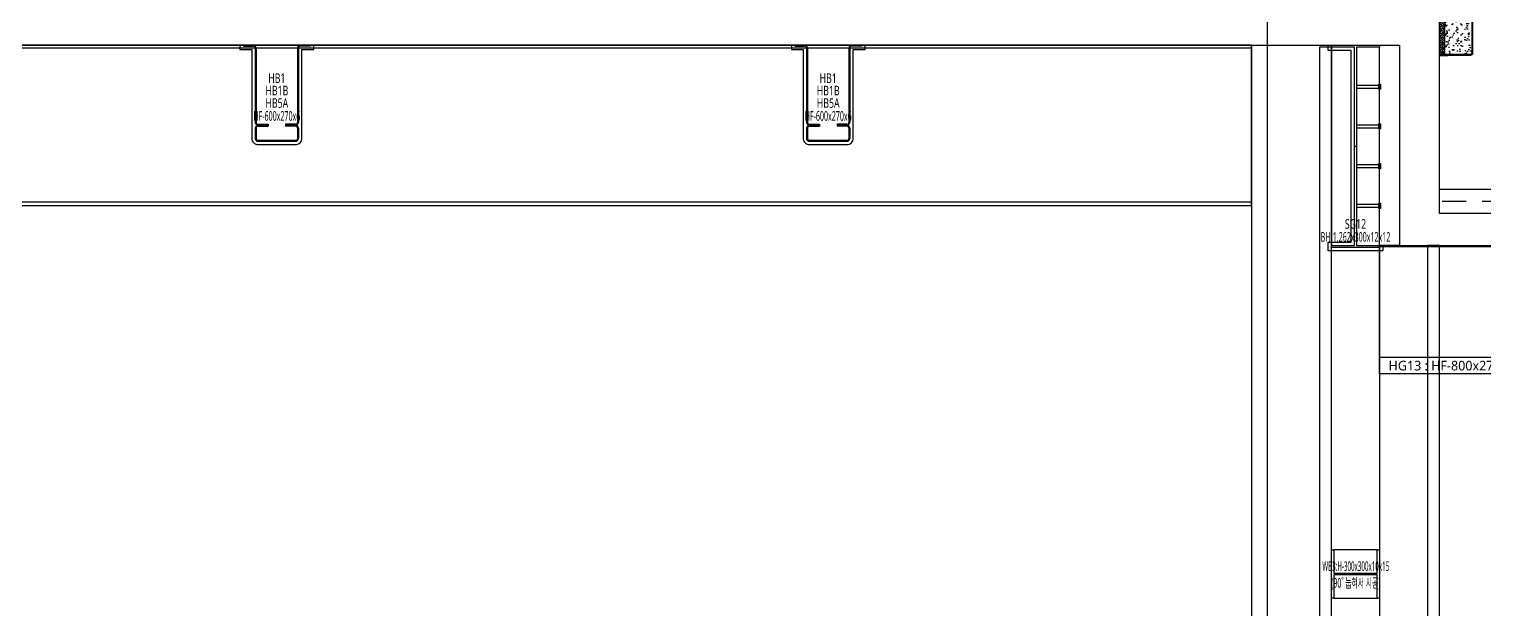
# Model space of a CAD drawing. Header units: millimetres. Extents: x 35054840 to 35483341, y -1288013 to -991013.
# Drawn here: x 35302011 to 35311087, y -1211011 to -1207393 of the extents above; entities that cross this region are included whole.
import ezdxf
from ezdxf.enums import TextEntityAlignment as Align

# ---------------------------------------------------------------- set-up
doc = ezdxf.new("R2010")
doc.units = ezdxf.units.MM
doc.header["$LTSCALE"] = 1000
doc.header["$MEASUREMENT"] = 0
doc.header["$PDSIZE"] = -10
doc.linetypes.add('HID', pattern=[2.5, 1.5, -1])
doc.layers.get('0').update_dxf_attribs({"linetype": 'CONTINUOUS'})
doc.layers.get('Defpoints').update_dxf_attribs({"color": 161, "linetype": 'CONTINUOUS'})
for name, color, linetype in [('BOLT', 8, 'CONTINUOUS'), ('cen', 1, 'CONTINUOUS'), ('con', 2, 'CONTINUOUS'), ('dockseal', 50, 'CONTINUOUS'), ('ELE5', 254, 'CONTINUOUS'), ('ELE6', 8, 'CONTINUOUS'), ('FIN', 9, 'CONTINUOUS'), ('FIN(내화피복)', 8, 'CONTINUOUS'), ('FIN(패널-T75 글라스울)', 6, 'CONTINUOUS'), ('HF', 3, 'CONTINUOUS'), ('S-SBEAM-HF', 4, 'CONTINUOUS'), ('S-SGIRDER-HF', 3, 'CONTINUOUS'), ('SASAC 도면번호', 6, 'CONTINUOUS'), ('STEEL', 5, 'CONTINUOUS'), ('stl', 3, 'CONTINUOUS'), ('STUD', 6, 'CONTINUOUS'), ('wire-meshes', 1, 'CONTINUOUS')]:
    doc.layers.add(name, color=color, linetype=linetype)
doc.styles.add('TE', font='malgun_0.ttf')

# ---------------------------------------------------------------- blocks, each defined once
blk = doc.blocks.new('sdfsgdfdfg')
at = {"layer": 'cen', "ltscale": 0.1}
blk.add_line((34667649.3, -327808.7), (34667649.3, -240915.8), dxfattribs=at)
blk = doc.blocks.new('종단면도_3층')
at = {"layer": 'con', "ltscale": 0.1}
for points in [[(34422980, -280108.7), (34422980, -280908.7), (34501505, -280908.7), (34501505, -282158.7), (34528630, -282158.7)], [(34528930, -283008.7), (34528930, -280408.7), (34528630, -280408.7), (34528630, -281958.7), (34501755, -281958.7), (34501755, -280708.7)]]:
    blk.add_lwpolyline(points, dxfattribs=at)
at = {"layer": 'FIN', "ltscale": 0.5}
blk.add_lwpolyline([(34528630, -281908.7), (34528430, -281908.7), (34528430, -281808.7), (34501755, -281808.7)], dxfattribs=at)
at = {"layer": 'wire-meshes', "linetype": 'HID', "ltscale": 0.1}
blk.add_lwpolyline([(34528420, -281883.7), (34501755, -281883.7)], dxfattribs=at)
blk = doc.blocks.new('A$Cfe5344a9')
at = {"layer": 'FIN(패널-T75 글라스울)'}
blk.add_lwpolyline([(945, 3339), (945, 10052), (1020, 10052), (1020, 3339)], dxfattribs=at)
at = {"layer": 'FIN(패널-T75 글라스울)', "ltscale": 0.1}
blk.add_lwpolyline([(270, 3264), (270, 8814), (345, 8814), (345, 3339)], dxfattribs=at)
blk = doc.blocks.new('*U203')
at = {"layer": 'ELE6', "ltscale": 0.1}
for p, q in [((16025, -18), (0, -18)), ((16025, -980), (0, -980))]:
    blk.add_line(p, q, dxfattribs=at)
blk.add_lwpolyline([(0, -1000), (16025, -1000), (16025, 0), (0, 0)], close=True, dxfattribs=at)
blk = doc.blocks.new('*U204')
at = {"layer": 'ELE6', "ltscale": 0.1}
for p, q in [((9900, 792), (0, 792)), ((9900, 100), (0, 100))]:
    blk.add_line(p, q, dxfattribs=at)
blk.add_lwpolyline([(9900, 0), (0, 0), (0, 800), (9900, 800)], close=True, dxfattribs=at)
at = {"layer": 'Defpoints', "style": 'TE'}
blk.add_text('HG13 : HF-800x270x8', height=60, dxfattribs=at).set_placement((448.7, 50.3), align=Align.MIDDLE_CENTER)
blk = doc.blocks.new('HF')
at = {"layer": 'Defpoints'}
blk.add_point((0, 0), dxfattribs=at)
at = {"layer": 'HF', "color": 0, "linetype": 'ByBlock'}
for p, q in [((-209, 0), (-147, 0)), ((-209, 0), (-209, -6)), ((209, 0), (147, 0)), ((209, 0), (209, -6)), ((-209, -6), (-147, -6)), ((-135, -18), (-135, -482)), ((-129, -18), (-129, -482)), ((129, -18), (129, -482)), ((135, -18), (135, -482)), ((209, -6), (147, -6)), ((-135, -518), (-135, -582)), ((-129, -518), (-129, -582)), ((-117, -494), (-55, -494)), ((-117, -500), (-55, -500)), ((-117, -506), (-55, -506)), ((-55, -494), (-55, -500)), ((-55, -500), (-55, -506)), ((117, -494), (55, -494)), ((55, -494), (55, -500)), ((117, -500), (55, -500)), ((55, -500), (55, -506)), ((117, -506), (55, -506)), ((129, -518), (129, -582)), ((135, -518), (135, -582)), ((-117, -594), (117, -594)), ((-117, -600), (117, -600))]:
    blk.add_line(p, q, dxfattribs=at)
for centre, radius, start, end in [((-147, -18), 18, 0, 90), ((-147, -18), 12, 0, 90), ((147, -18), 18, 90, 180), ((147, -18), 12, 90, 180), ((-117, -482), 18, 180, 270), ((-117, -518), 18, 90, 180), ((-117, -482), 12, 180, 270), ((-117, -518), 12, 90, 180), ((117, -482), 12, 270, 360), ((117, -482), 18, 270, 360), ((117, -518), 18, 0, 90), ((117, -518), 12, 0, 90), ((-117, -582), 18, 180, 270), ((-117, -582), 12, 180, 270), ((117, -582), 12, 270, 360), ((117, -582), 18, 270, 360)]:
    blk.add_arc(centre, radius, start, end, dxfattribs=at)
blk = doc.blocks.new('HB1')
at = {"layer": 'S-SBEAM-HF'}
blk.add_blockref('HF', (0, 0), dxfattribs=at)
at = {"layer": 'Defpoints', "style": 'TE'}
for s, width, p in [('HB1', 0.7, (0, -206.2)), ('HB1B', 0.7, (0, -283.7)), ('HB5A', 0.7, (0, -361.2)), ('HF-600x270x6', 0.5, (0, -442))]:
    blk.add_text(s, height=60, dxfattribs=dict(at, width=width)).set_placement(p, align=Align.MIDDLE_CENTER)
blk = doc.blocks.new('*U233')
at = {"layer": 'Defpoints'}
for p, q in [((-150, 619), (-150, -619)), ((150, -619), (150, 619)), ((-6, 0), (6, 0))]:
    blk.add_line(p, q, dxfattribs=at)
at = {"layer": 'STEEL', "color": 0, "linetype": 'ByBlock', "ltscale": 0.5}
for p, q in [((-6, 619), (-150, 619)), ((-6, -619), (-6, 619)), ((150, 619), (6, 619)), ((6, 619), (6, -619)), ((-150, -619), (-6, -619)), ((6, -619), (150, -619))]:
    blk.add_line(p, q, dxfattribs=at)
for points in [[(-150, 619), (-150, 631), (150, 631), (150, 619)], [(150, -619), (150, -631), (-150, -631), (-150, -619)]]:
    blk.add_lwpolyline(points, dxfattribs=at)
blk = doc.blocks.new('SG12')
at = {"layer": 'S-SGIRDER-HF', "ltscale": 0.1}
blk.add_blockref('*U233', (0, -631), dxfattribs=at)
at = {"layer": 'Defpoints', "style": 'TE'}
for s, width, p in [('SG12', 0.7, (0, -1115.8)), ('BH-1,262x300x12x12', 0.5, (0, -1196.6))]:
    blk.add_text(s, height=60, dxfattribs=dict(at, width=width)).set_placement(p, align=Align.MIDDLE_CENTER)
blk = doc.blocks.new('*U276')
at = {"layer": 'Defpoints'}
for p, q in [((-150, 135), (-150, -135)), ((150, -135), (150, 135)), ((-5, 0), (5, 0))]:
    blk.add_line(p, q, dxfattribs=at)
at = {"layer": 'STEEL', "color": 0, "linetype": 'ByBlock', "ltscale": 0.5}
for p, q in [((-5, 135), (-150, 135)), ((-5, -135), (-5, 135)), ((150, 135), (5, 135)), ((5, 135), (5, -135)), ((-150, -135), (-5, -135)), ((5, -135), (150, -135))]:
    blk.add_line(p, q, dxfattribs=at)
for points in [[(-150, 135), (-150, 150), (150, 150), (150, 135)], [(150, -135), (150, -150), (-150, -150), (-150, -135)]]:
    blk.add_lwpolyline(points, dxfattribs=at)
blk = doc.blocks.new('WB3')
at = {"layer": 'stl', "rotation": 90}
blk.add_blockref('*U276', (0, 0), dxfattribs=at)
at = {"layer": 'Defpoints', "style": 'TE'}
for s, width, p in [('WB3:H-300x300x10x15', 0.4, (1.7, 49.2)), ('(90˚ 눕혀서 시공)', 0.5, (1.7, -55.4))]:
    blk.add_text(s, height=60, dxfattribs=dict(at, width=width)).set_placement(p, align=Align.MIDDLE_CENTER)
blk = doc.blocks.new('지상34층 OH도어 단면')
at = {"ltscale": 0.002}
h = blk.add_hatch(dxfattribs=at)
h.set_pattern_fill('AR-HBONE', color=256, scale=0.1, angle=-90, style=0)
h.set_pattern_definition([(315, (15612254.65, 22574487.713), (14.3684097937, -4e-15), [30.48, -10.16]), (45, (15612261.834, 22574480.529), (14.3684097937, -4e-15), [30.48, -10.16])])
h.paths.add_polyline_path([(2, -257), (32, -257), (32, -7), (2, -7)])
h = blk.add_hatch(dxfattribs=at)
h.set_pattern_fill('AR-SAND', color=256, angle=-90, style=0)
h.set_pattern_definition([(307.5, (-56725374.73, 52142727.736), (48.941323733, 1.600031296), [0, -38.608, 0, -43.18, 0, -41.275]), (277.5, (-56725374.73, 52142727.736), (71.682510057, -44.952328314), [0, -20.828, 0, -34.798, 0, -13.335]), (237.5, (-56725374.73, 52142758.98), (0.143718468, -79.099237024), [0, -12.7, 0, -45.72, 0, -59.69]), (227.5, (-56725374.73, 52142758.98), (22.292932326, -76.35564525), [0, -6.35, 0, -29.972, 0, -34.29])])
h.paths.add_polyline_path([(193.7, -7, -0.414214), (202, -15.3), (202, -248.7, -0.414214), (193.7, -257), (32, -257), (32, -7)])
at = {"color": 0, "ltscale": 0.002}
blk.add_line((2, -257), (2, -262), dxfattribs=at)
at = {"ltscale": 0.002}
blk.add_lwpolyline([(52, -2), (52, 0), (0, 0), (0, -264), (52, -264), (52, -262), (2, -262), (2, -2)], close=True, dxfattribs=at)
at = {"color": 2}
blk.add_lwpolyline([(32, -257), (2, -257), (2, -7), (32, -7)], dxfattribs=at)
at = {"layer": 'BOLT'}
for p, q in [((22.9, -264), (12.4, -264)), ((14.5, -237.8), (14.5, -242.1)), ((14.5, -242.9), (14.5, -243.9)), ((14.5, -244.7), (14.5, -245.7)), ((14.5, -246.6), (14.5, -247.6)), ((14.5, -248.4), (14.5, -249.4)), ((14.5, -250.2), (14.5, -251.2)), ((14.5, -252.1), (14.5, -253.1)), ((14.5, -253.9), (14.5, -254.9)), ((14.5, -255.7), (14.5, -256.7)), ((14.5, -257.6), (14.5, -258.6)), ((14.5, -259.4), (14.5, -260.2)), ((20.8, -237.8), (20.8, -241.3)), ((20.8, -242.1), (20.8, -243.1)), ((20.8, -243.9), (20.8, -245)), ((20.8, -245.8), (20.8, -246.8)), ((20.8, -247.6), (20.8, -248.6)), ((20.8, -249.4), (20.8, -250.5)), ((20.8, -251.3), (20.8, -252.3)), ((20.8, -253.1), (20.8, -254.1)), ((20.8, -254.9), (20.8, -256)), ((20.8, -256.8), (20.8, -257.8)), ((20.8, -258.6), (20.8, -260.2))]:
    blk.add_line(p, q, dxfattribs=at)
at = {"layer": 'BOLT', "color": 10}
for p, q in [((21.8, -241.3), (13.5, -244.7)), ((21.8, -241.3), (13.5, -244.7)), ((16.6, -241.6), (13.5, -242.9)), ((16.6, -241.6), (13.5, -242.9)), ((21.8, -243.1), (13.5, -246.6)), ((21.8, -243.1), (13.5, -246.6)), ((21.8, -245), (13.5, -248.4)), ((21.8, -245), (13.5, -248.4)), ((21.8, -246.8), (13.5, -250.2)), ((21.8, -246.8), (13.5, -250.2)), ((21.8, -248.6), (13.5, -252.1)), ((21.8, -248.6), (13.5, -252.1)), ((21.8, -250.5), (13.5, -253.9)), ((21.8, -250.5), (13.5, -253.9)), ((21.8, -252.3), (13.5, -255.7)), ((21.8, -252.3), (13.5, -255.7)), ((21.8, -254.1), (13.5, -257.6)), ((21.8, -254.1), (13.5, -257.6)), ((21.8, -256), (13.5, -259.4)), ((21.8, -256), (13.5, -259.4)), ((21.8, -257.8), (15.9, -260.2))]:
    blk.add_line(p, q, dxfattribs=at)
at = {"layer": 'BOLT'}
for points in [[(8.7, -261), (26.7, -261), (26.7, -260.2), (8.7, -260.2)], [(13.4, -264), (22, -264), (26.7, -261), (8.7, -261)], [(13.5, -244.7), (14.5, -243.9), (20.8, -241.3), (21.8, -241.3), (20.8, -242.1), (14.5, -244.7)], [(13.5, -242.9), (14.5, -242.1), (15.6, -241.6), (16.6, -241.6), (15.6, -242.5), (14.5, -242.9)], [(13.5, -246.6), (14.5, -245.7), (20.8, -243.1), (21.8, -243.1), (20.8, -243.9), (14.5, -246.6)], [(13.5, -248.4), (14.5, -247.6), (20.8, -245), (21.8, -245), (20.8, -245.8), (14.5, -248.4)], [(13.5, -250.2), (14.5, -249.4), (20.8, -246.8), (21.8, -246.8), (20.8, -247.6), (14.5, -250.2)], [(13.5, -252.1), (14.5, -251.2), (20.8, -248.6), (21.8, -248.6), (20.8, -249.4), (14.5, -252.1)], [(13.5, -253.9), (14.5, -253.1), (20.8, -250.5), (21.8, -250.5), (20.8, -251.3), (14.5, -253.9)], [(13.5, -255.7), (14.5, -254.9), (20.8, -252.3), (21.8, -252.3), (20.8, -253.1), (14.5, -255.7)], [(13.5, -257.6), (14.5, -256.7), (20.8, -254.1), (21.8, -254.1), (20.8, -254.9), (14.5, -257.6)], [(13.5, -259.4), (14.5, -258.6), (20.8, -256), (21.8, -256), (20.8, -256.8), (14.5, -259.4)]]:
    blk.add_lwpolyline(points, close=True, dxfattribs=at)
for points in [[(14.5, -243.3), (13.5, -242.9), (14.5, -243.7)], [(14.5, -245.1), (13.5, -244.7), (14.5, -245.5)], [(14.5, -247), (13.5, -246.6), (14.5, -247.4)], [(14.5, -248.8), (13.5, -248.4), (14.5, -249.2)], [(14.5, -250.6), (13.5, -250.2), (14.5, -251)], [(14.5, -252.5), (13.5, -252.1), (14.5, -252.9)], [(14.5, -254.3), (13.5, -253.9), (14.5, -254.7)], [(14.5, -256.1), (13.5, -255.7), (14.5, -256.5)], [(14.5, -258), (13.5, -257.6), (14.5, -258.4)], [(14.5, -259.8), (13.5, -259.4), (14.5, -260.2)], [(20.8, -239.9), (16.6, -241.7), (14.5, -240.5), (17, -238), (17.7, -233)], [(14.5, -237.8), (17.7, -233), (20.8, -237.8)], [(15.1, -260.2), (20.8, -257.8), (21.8, -257.8), (20.8, -258.6), (17, -260.2)], [(20.8, -240.9), (21.8, -241.3), (20.8, -240.5)], [(20.8, -240.9), (21.8, -241.3), (20.8, -240.5)], [(20.8, -242.7), (21.8, -243.1), (20.8, -242.3)], [(20.8, -242.7), (21.8, -243.1), (20.8, -242.3)], [(20.8, -244.6), (21.8, -245), (20.8, -244.2)], [(20.8, -244.6), (21.8, -245), (20.8, -244.2)], [(20.8, -246.4), (21.8, -246.8), (20.8, -246)], [(20.8, -246.4), (21.8, -246.8), (20.8, -246)], [(20.8, -248.2), (21.8, -248.6), (20.8, -247.8)], [(20.8, -248.2), (21.8, -248.6), (20.8, -247.8)], [(20.8, -250.1), (21.8, -250.5), (20.8, -249.7)], [(20.8, -250.1), (21.8, -250.5), (20.8, -249.7)], [(20.8, -251.9), (21.8, -252.3), (20.8, -251.5)], [(20.8, -251.9), (21.8, -252.3), (20.8, -251.5)], [(20.8, -253.7), (21.8, -254.1), (20.8, -253.3)], [(20.8, -253.7), (21.8, -254.1), (20.8, -253.3)], [(20.8, -255.6), (21.8, -256), (20.8, -255.2)], [(20.8, -255.6), (21.8, -256), (20.8, -255.2)], [(20.8, -257.4), (21.8, -257.8), (20.8, -257)]]:
    blk.add_lwpolyline(points, dxfattribs=at)
at = {"layer": 'dockseal'}
for p, q in [((32, -257), (32, -7)), ((202, -248.7), (202, -15.3)), ((2, -257), (193.7, -257))]:
    blk.add_line(p, q, dxfattribs=at)
at = {"layer": 'dockseal', "color": 0}
for points in [[(2, -262), (193.7, -262, 0.414214), (207, -248.7), (207, -15.3, 0.414214), (193.7, -2), (2, -2)], [(2, -257), (193.7, -257, 0.414214), (202, -248.7), (202, -15.3, 0.414214), (193.7, -7), (2, -7)]]:
    blk.add_lwpolyline(points, format="xyb", dxfattribs=at)
at = {"layer": 'dockseal'}
blk.add_arc((193.7, -248.7), 8.33, 270, 0, dxfattribs=at)
blk = doc.blocks.new('*U297')
at = {"layer": 'STUD', "color": 0, "linetype": 'ByBlock'}
for p, q in [((0, 9.5), (-140, 9.5)), ((0, -9.5), (-140, -9.5))]:
    blk.add_line(p, q, dxfattribs=at)
blk.add_lwpolyline([(-140, -16), (-150, -16), (-150, 16), (-140, 16)], close=True, dxfattribs=at)

msp = doc.modelspace()

# ---------------------------------------------------------------- linework, layer by layer
at = {"layer": 'con', "ltscale": 0.1}
msp.add_line((35310561.3, -1208743, 1), (35310436.3, -1208743, 1), dxfattribs=at)
at = {"layer": 'ELE5', "ltscale": 1000, "elevation": 1}
for points in [[(35309636.3, -1207493), (35309636.3, -1217293)], [(35310436.3, -1208743), (35310436.3, -1214217.9)]]:
    msp.add_lwpolyline(points, dxfattribs=at)
at = {"layer": 'FIN(내화피복)', "ltscale": 10000, "elevation": 1}
for points in [[(35303326.3, -1207493), (35303326.3, -1207520), (35303400.3, -1207520), (35303400.3, -1208075, 0.414214), (35303439.3, -1208114), (35303673.3, -1208114, 0.414214), (35303712.3, -1208075), (35303712.3, -1207520), (35303786.3, -1207520), (35303786.3, -1207493)], [(35306766.3, -1207493), (35306766.3, -1207520), (35306840.3, -1207520), (35306840.3, -1208075, 0.414214), (35306879.3, -1208114), (35307113.3, -1208114, 0.414214), (35307152.3, -1208075), (35307152.3, -1207520), (35307226.3, -1207520), (35307226.3, -1207493)]]:
    msp.add_lwpolyline(points, format="xyb", dxfattribs=at)
msp.add_lwpolyline([(35310457.3, -1208743), (35310457.3, -1208776), (35310115.3, -1208776), (35310115.3, -1208722), (35310259.3, -1208722), (35310259.3, -1207526), (35310115.3, -1207526), (35310115.3, -1207493)], dxfattribs=at)

# ---------------------------------------------------------------- block references
for name, p in [('sdfsgdfdfg', (642087, -926584.2, 1)), ('지상34층 OH도어 단면', (35310811.3, -1207293, 1)), ('종단면도_3층', (809056.3, -926584.2, 1))]:
    msp.add_blockref(name, p)
at = {"ltscale": 0.1, "xscale": -1}
msp.add_blockref('A$Cfe5344a9', (35311081.3, -1217556.9, 1), dxfattribs=at)
at = {"layer": 'ELE6'}
for name, p in [('*U203', (35293611.3, -1207493, 1)), ('*U204', (35310436.3, -1209543, 1))]:
    msp.add_blockref(name, p, dxfattribs=at)
at = {"layer": 'S-SBEAM-HF'}
for p in [(35303556.3, -1207493, 1), (35306996.3, -1207493, 1)]:
    msp.add_blockref('HB1', p, dxfattribs=at)
at = {"layer": 'S-SGIRDER-HF', "ltscale": 0.1}
msp.add_blockref('SG12', (35310286.3, -1207493, 1), dxfattribs=at)
at = {"layer": 'SASAC 도면번호'}
msp.add_blockref('WB3', (35310286.3, -1210793, 1), dxfattribs=at)
at = {"layer": 'STUD', "color": 8, "rotation": 180}
for p in [(35310292.3, -1207752.6, 1), (35310292.3, -1208000.2, 1), (35310292.3, -1208247.8, 1), (35310292.3, -1208495.4, 1)]:
    msp.add_blockref('*U297', p, dxfattribs=at)

doc.saveas('drawing.dxf')
